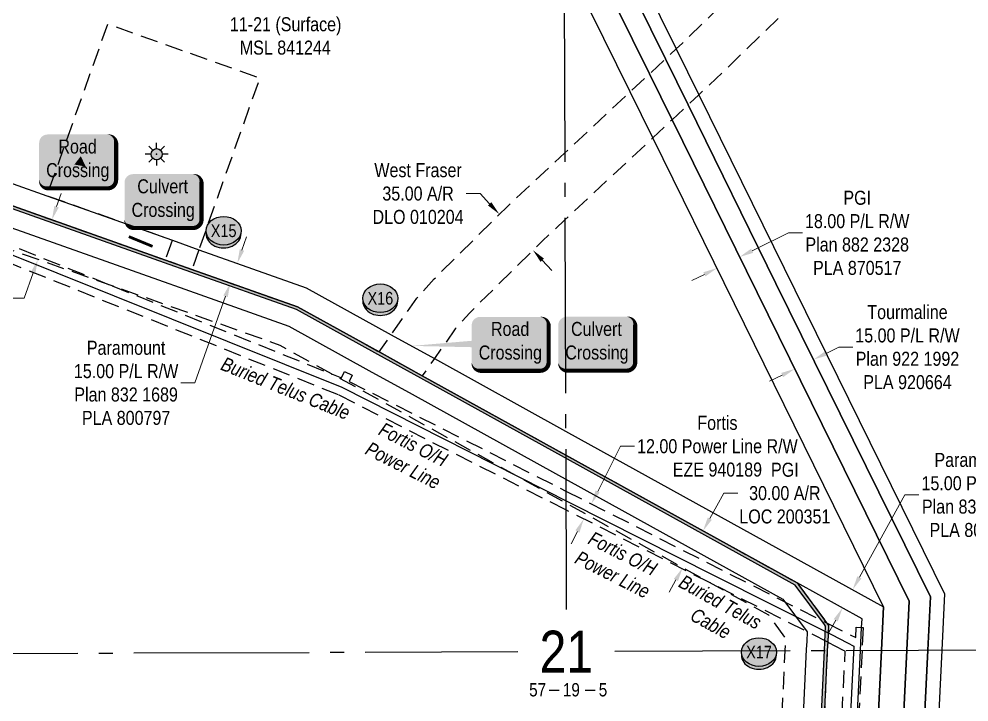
# Model space of a CAD drawing. Extents: x 511972 to 519868, y 5975265 to 5984215.
# Drawn here: x 515129 to 515807, y 5976960 to 5977447 of the extents above; entities that cross this region are included whole.
import ezdxf
from ezdxf.enums import TextEntityAlignment as Align

# ---------------------------------------------------------------- set-up
doc = ezdxf.new("R2010")
doc.units = 0
doc.header["$LTSCALE"] = 5
doc.header["$PDSIZE"] = 0.5
for name, pattern in [('foc-ACCESSROAD', [3.75, 2.5, -1.25]), ('foc-FLOWLINE', [3.75, 2.5, -1.25]), ('foc-QUARTERLINE', [33, 25, -3, 2, -3])]:
    doc.linetypes.add(name, pattern=pattern)
doc.layers.get('Defpoints').update_dxf_attribs({"color": 9})
for name, color, linetype in [('10', 1, 'Continuous'), ('9', 3, 'Continuous'), ('AS-POWER', 104, 'foc-POWER'), ('AS-POWER-T', 104, 'Continuous'), ('AS-TELEPHONE-T', 224, 'Continuous'), ('AS-TELUS', 224, 'foc-TEL'), ('CG-NOTES', 7, 'Continuous'), ('F-AR', 190, 'foc-ACCESSROAD'), ('F-EZE', 190, 'foc-FLOWLINE'), ('F-RW', 190, 'Continuous'), ('F-WS', 190, 'foc-ACCESSROAD'), ('F-WS-S', 8, 'Continuous'), ('L-QSEC', 8, 'foc-QUARTERLINE'), ('L-SECLBL', 7, 'Continuous'), ('oil_and_gas_wells_pt', 7, 'Continuous'), ('P-CROSSINGS', 250, 'Continuous'), ('P-TEMP-H', 41, 'Continuous'), ('P-TEMP_WORKSPACE', 46, 'Continuous')]:
    doc.layers.add(name, color=color, linetype=linetype)
for name, color, linetype, lineweight in [('AS-GENERAL', 48, 'Continuous', 18), ('F-AR-T', 190, 'Continuous', 9), ('F-EZE-T', 190, 'Continuous', 9), ('F-RW-T', 190, 'Continuous', 9)]:
    doc.layers.add(name, color=color, linetype=linetype, lineweight=lineweight)
doc.styles.add('80', font='ARIALN.TTF', dxfattribs={"height": 10})
doc.styles.add('80CG', font='ARIALN.TTF', dxfattribs={"height": 10})
doc.styles.add('80L', font='ARIALN.TTF', dxfattribs={"height": 10})
doc.styles.add('Crossing', font='ARIALN.TTF', dxfattribs={"height": 10})
doc.styles.add('foc-LtypeFont', font='ARIALN.TTF', dxfattribs={"height": 7.35})
doc.styles.add('SIMPLEX', font='ARIALN.TTF')
doc.linetypes.add('foc-POWER', pattern='A,6,-1,["P",foc-LtypeFont,S=0.2,R=0,X=-0.625,Y=-0.75],-1.24,4', length=12.24)
doc.linetypes.add('foc-TEL', pattern='A,2,-1,["T",foc-LtypeFont,S=0.2,R=0,X=-0.425,Y=-0.75],-1.24,8', length=12.24)
doc.dimstyles.new('Compass 5 000', dxfattribs={"dimscale": 5, "dimtxt": 9, "dimasz": 2, "dimexe": 0.2, "dimexo": 0.0625, "dimgap": 0.5, "dimtad": 0, "dimtih": 1, "dimtoh": 1, "dimzin": 0, "dimdsep": 46, "dimtxsty": '80CG', "dimcen": 0.1, "dimse1": 1, "dimse2": 1, "dimclrd": 256, "dimclrt": 256, "dimaunit": 1, "dimadec": 4, "dimazin": 0, "dimtfac": 0.06, "dimtofl": 0, "dimtmove": 0, "dimatfit": 1, "dimfxl": 0.2, "dimtolj": 1, "dimtzin": 0, "dimlwd": -1, "dimarcsym": 0})

# ---------------------------------------------------------------- blocks, each defined once
blk = doc.blocks.new('*D440')
at = {"layer": 'Defpoints', "color": 0, "transparency": 16777216}
for p in [(515643.17, 5977277.5), (515643.33, 5977277.17), (515627.03, 5977269.55)]:
    blk.add_point(p, dxfattribs=at)
at = {"layer": 'F-RW-T', "transparency": 16777216}
for p, q in [((515652.3, 5977281.59), (515678.18, 5977294.34)), ((515678.18, 5977294.34), (515688.18, 5977294.34)), ((515618.22, 5977264.79), (515609.25, 5977260.37))]:
    blk.add_line(p, q, dxfattribs=at)
for points in [[(515651.56, 5977283.08), (515653.04, 5977280.09), (515643.33, 5977277.17)], [(515617.49, 5977266.29), (515618.96, 5977263.3), (515627.19, 5977269.21)]]:
    blk.add_solid(points, dxfattribs=at)
at = {"layer": 'F-RW-T', "transparency": 16777216, "insert": (515727.27, 5977294.34), "char_height": 10, "attachment_point": 5, "style": '80CG'}
blk.add_mtext('\\A1;PGI \\P18.00 P/L R/W\\PPlan 882 2328\\PPLA 870517', dxfattribs=at)
blk = doc.blocks.new('*D441')
at = {"layer": 'Defpoints', "color": 0, "transparency": 16777216}
for p in [(515693.5, 5977209.26), (515680.05, 5977202.63), (515696.1, 5977203.97)]:
    blk.add_point(p, dxfattribs=at)
at = {"layer": 'F-RW-T', "transparency": 16777216}
for p, q in [((515705.07, 5977208.39), (515714.05, 5977212.81)), ((515714.05, 5977212.81), (515724.05, 5977212.81)), ((515673.69, 5977192.92), (515664.72, 5977188.5))]:
    blk.add_line(p, q, dxfattribs=at)
for points in [[(515704.34, 5977209.88), (515705.81, 5977206.89), (515696.1, 5977203.97)], [(515672.95, 5977194.42), (515674.42, 5977191.43), (515682.66, 5977197.34)]]:
    blk.add_solid(points, dxfattribs=at)
at = {"layer": 'F-RW-T', "transparency": 16777216, "insert": (515763.13, 5977212.81), "char_height": 10, "attachment_point": 5, "style": '80CG'}
blk.add_mtext('\\A1;Tourmaline\\P15.00 P/L R/W\\PPlan 922 1992\\PPLA 920664', dxfattribs=at)
blk = doc.blocks.new('*D442')
at = {"layer": 'Defpoints', "color": 0, "transparency": 16777216}
for p in [(515553.54, 5977116.93), (515539.03, 5977090.67), (515617.25, 5977081.74)]:
    blk.add_point(p, dxfattribs=at)
at = {"layer": 'F-AR-T', "transparency": 16777216}
for p, q in [((515622.09, 5977090.49), (515632.12, 5977108.65)), ((515632.12, 5977108.65), (515642.12, 5977108.65)), ((515597.91, 5977046.72), (515593.07, 5977037.96))]:
    blk.add_line(p, q, dxfattribs=at)
for points in [[(515620.63, 5977091.3), (515623.55, 5977089.68), (515617.25, 5977081.74)], [(515596.45, 5977047.52), (515599.37, 5977045.91), (515602.74, 5977055.47)]]:
    blk.add_solid(points, dxfattribs=at)
at = {"layer": 'F-AR-T', "transparency": 16777216, "insert": (515675.63, 5977108.65), "char_height": 10, "attachment_point": 5, "style": '80CG'}
blk.add_mtext('\\A1;PGI\\P30.00 A/R\\PLOC 200351', dxfattribs=at)
blk = doc.blocks.new('*D443')
at = {"layer": 'Defpoints', "color": 0, "transparency": 16777216}
for p in [(515537.57, 5977100.98), (515559.54, 5977089.87), (515554.12, 5977079.16)]:
    blk.add_point(p, dxfattribs=at)
at = {"layer": 'F-EZE-T', "transparency": 16777216}
for p, q in [((515542.09, 5977109.9), (515558.38, 5977142.11)), ((515558.38, 5977142.11), (515568.38, 5977142.11)), ((515527.65, 5977081.35), (515523.13, 5977072.42))]:
    blk.add_line(p, q, dxfattribs=at)
for points in [[(515540.6, 5977110.65), (515543.57, 5977109.15), (515537.57, 5977100.98)], [(515526.16, 5977082.1), (515529.13, 5977080.59), (515532.16, 5977090.27)]]:
    blk.add_solid(points, dxfattribs=at)
at = {"layer": 'F-EZE-T', "transparency": 16777216, "insert": (515627.52, 5977142.11), "char_height": 10, "attachment_point": 5, "style": '80CG'}
blk.add_mtext('\\A1;Fortis\\P12.00 Power Line R/W\\PEZE 940189', dxfattribs=at)
blk = doc.blocks.new('*D445')
at = {"layer": 'Defpoints', "color": 0, "transparency": 16777216}
for p in [(515471.85, 5977307.76), (515477.79, 5977313.32), (515501.71, 5977287.7)]:
    blk.add_point(p, dxfattribs=at)
at = {"layer": 'F-AR-T', "transparency": 16777216}
for p, q in [((515458.2, 5977322.38), (515448.2, 5977322.38)), ((515465.02, 5977315.07), (515458.2, 5977322.38)), ((515502.59, 5977274.84), (515509.41, 5977267.53))]:
    blk.add_line(p, q, dxfattribs=at)
for points in [[(515466.24, 5977316.21), (515463.8, 5977313.94), (515471.85, 5977307.76)], [(515503.81, 5977275.97), (515501.37, 5977273.7), (515495.76, 5977282.15)]]:
    blk.add_solid(points, dxfattribs=at)
at = {"layer": 'F-AR-T', "transparency": 16777216, "insert": (515413.93, 5977322.38), "char_height": 10, "attachment_point": 5, "style": '80CG'}
blk.add_mtext('\\A1;West Fraser\\P35.00 A/R\\PDLO 010204', dxfattribs=at)
blk = doc.blocks.new('*D447')
at = {"layer": 'Defpoints', "color": 0, "transparency": 16777216}
for p in [(515709.94, 5977047.67), (515724.03, 5977039.88), (515702.69, 5977034.54)]:
    blk.add_point(p, dxfattribs=at)
at = {"layer": 'F-RW-T', "transparency": 16777216}
for p, q in [((515728.87, 5977048.63), (515761.31, 5977107.36)), ((515761.31, 5977107.36), (515771.31, 5977107.36)), ((515711.95, 5977018), (515707.11, 5977009.25))]:
    blk.add_line(p, q, dxfattribs=at)
for points in [[(515727.41, 5977049.44), (515730.33, 5977047.83), (515724.03, 5977039.88)], [(515710.49, 5977018.81), (515713.41, 5977017.2), (515716.79, 5977026.76)]]:
    blk.add_solid(points, dxfattribs=at)
at = {"layer": 'F-RW-T', "transparency": 16777216, "insert": (515810.39, 5977107.36), "char_height": 10, "attachment_point": 5, "style": '80CG'}
blk.add_mtext('\\A1;Paramount\\P15.00 P/L R/W\\PPlan 832 1689\\PPLA 800797', dxfattribs=at)
blk = doc.blocks.new('*D449')
at = {"layer": 'Defpoints', "color": 0, "transparency": 16777216}
for p in [(515161.85, 5977300.4), (515142.65, 5977275.37), (515151.83, 5977272.11)]:
    blk.add_point(p, dxfattribs=at)
at = {"layer": 'F-AR-T', "transparency": 16777216}
for p, q in [((515156.01, 5977313.08), (515159.35, 5977322.5)), ((515139.31, 5977265.94), (515132.9, 5977247.85)), ((515132.9, 5977247.85), (515122.9, 5977247.85))]:
    blk.add_line(p, q, dxfattribs=at)
for points in [[(515154.44, 5977313.63), (515157.58, 5977312.52), (515152.67, 5977303.65)], [(515137.74, 5977266.5), (515140.88, 5977265.38), (515142.65, 5977275.37)]]:
    blk.add_solid(points, dxfattribs=at)
at = {"layer": 'F-AR-T', "transparency": 16777216, "insert": (515089.38, 5977247.85), "char_height": 10, "attachment_point": 5, "style": '80CG'}
blk.add_mtext('\\A1;PGI\\P30.00 A/R\\PLOC 200351', dxfattribs=at)
blk = doc.blocks.new('*D455')
at = {"layer": 'Defpoints', "color": 0, "transparency": 16777216}
for p in [(515313.65, 5977262.51), (515279.94, 5977258.55), (515308.65, 5977248.38)]:
    blk.add_point(p, dxfattribs=at)
at = {"layer": 'F-RW-T', "transparency": 16777216}
for p, q in [((515288.29, 5977282.11), (515291.63, 5977291.53)), ((515276.6, 5977249.13), (515254.7, 5977187.33)), ((515254.7, 5977187.33), (515244.7, 5977187.33))]:
    blk.add_line(p, q, dxfattribs=at)
for points in [[(515286.72, 5977282.66), (515289.86, 5977281.55), (515284.95, 5977272.68)], [(515275.03, 5977249.68), (515278.17, 5977248.57), (515279.94, 5977258.55)]]:
    blk.add_solid(points, dxfattribs=at)
at = {"layer": 'F-RW-T', "transparency": 16777216, "insert": (515205.62, 5977187.33), "char_height": 10, "attachment_point": 5, "style": '80CG'}
blk.add_mtext('\\A1;Paramount\\P15.00 P/L R/W\\PPlan 832 1689\\PPLA 800797', dxfattribs=at)
blk = doc.blocks.new('*D463')
at = {"layer": 'Defpoints', "color": 0, "transparency": 16777216}
for p in [(515784.21, 5976925.49), (515773.85, 5976918.38), (515783.84, 5976917.89)]:
    blk.add_point(p, dxfattribs=at)
at = {"layer": 'F-RW-T', "transparency": 16777216}
for p, q in [((515764.24, 5976926.46), (515754.25, 5976926.95)), ((515794.19, 5976925), (515804.18, 5976924.51))]:
    blk.add_line(p, q, dxfattribs=at)
for points in [[(515764.32, 5976928.12), (515764.16, 5976924.79), (515774.22, 5976925.97)], [(515794.28, 5976926.66), (515794.11, 5976923.33), (515784.21, 5976925.49)]]:
    blk.add_solid(points, dxfattribs=at)
at = {"layer": 'F-RW-T', "transparency": 16777216, "insert": (515843.27, 5976924.51), "char_height": 10, "attachment_point": 5, "style": '80CG'}
blk.add_mtext('\\A1;Paramount\\P10.00 P/L R/W\\PPlan 962 4093\\PPLA 940588', dxfattribs=at)
blk = doc.blocks.new('L-SECLBL')
at = {"layer": '9', "color": 7}
for p, q in [((-5.08, -27.83), (-12.29, -27.83)), ((20.7, -27.83), (13.5, -27.83))]:
    blk.add_line(p, q, dxfattribs=at)
at = {"layer": '10', "color": 2, "style": 'SIMPLEX'}
blk.add_attdef('SEC', text='', height=30, dxfattribs=at).set_placement((0, 0), align=Align.MIDDLE)
at = {"layer": '10', "color": 5, "style": '80L'}
blk.add_attdef('TWP', text='', height=9.5, dxfattribs=at).set_placement((-14.43, -27.37), align=Align.MIDDLE_RIGHT)
blk.add_attdef('RGE', text='', height=9.5, dxfattribs=at).set_placement((3.62, -27.37), align=Align.MIDDLE_CENTER)
blk.add_attdef('MER', text='', height=9.5, dxfattribs=at).set_placement((23.17, -27.37), align=Align.MIDDLE_LEFT)
blk = doc.blocks.new('GAS')
h = blk.add_hatch(color=255)
h.dxf.hatch_style = 1
edge = h.paths.add_edge_path()
edge.add_arc((0, 0), 0.9, 0, 360)
for p, q in [((0, 0.81), (0, 1.62)), ((-0.81, 0), (-1.62, 0)), ((-0.57, 0.57), (-1.14, 1.14)), ((0.57, 0.57), (1.14, 1.14)), ((1.62, 0), (0.81, 0)), ((-0.57, -0.57), (-1.14, -1.14)), ((0, -0.81), (0, -1.62)), ((1.14, -1.14), (0.57, -0.57))]:
    blk.add_line(p, q)
blk.add_circle((0, 0), 0.8)
blk = doc.blocks.new('xing2')
h = blk.add_hatch(color=50)
h.dxf.hatch_style = 1
edge = h.paths.add_edge_path()
edge.add_ellipse((0, 0), major_axis=(-12.5, 0), ratio=0.816297, start_angle=0, end_angle=360)
h = blk.add_hatch(color=250)
h.dxf.hatch_style = 1
edge = h.paths.add_edge_path()
edge.add_ellipse((0, -2.05), major_axis=(-12.5, 0), ratio=0.816297, start_angle=0, end_angle=180)
edge.add_line((12.5, -2.05), (12.5, 0))
edge.add_ellipse((0, 0), major_axis=(-12.5, 0), ratio=0.816297, start_angle=0, end_angle=180, ccw=False)
edge.add_line((-12.5, 0), (-12.5, -2.05))
at = {"color": 250}
blk.add_ellipse((0, 0), major_axis=(-12.5, 0), ratio=0.816297, dxfattribs=at)
blk.add_ellipse((0, -2.05), major_axis=(-12.5, 0), ratio=0.816297, start_param=0, end_param=3.141593, dxfattribs=at)
at = {"color": 250, "style": 'Crossing'}
blk.add_attdef('CROSSING', text='', height=9, dxfattribs=at).set_placement((0.09, 0.02), align=Align.MIDDLE_CENTER)
at = {"color": 250, "style": 'Crossing', "flags": 1}
for tag, p in [('OWNER', (0.09, -12.49)), ('DESCRIPTION', (0.09, -25.77)), ('LOCATION', (0.09, -39.3)), ('DWG_REF', (0.09, -52.84))]:
    blk.add_attdef(tag, text='', height=9, dxfattribs=at).set_placement(p, align=Align.MIDDLE_CENTER)
blk = doc.blocks.new('*U619')
h = blk.add_hatch(color=254)
edge = h.paths.add_edge_path()
edge.add_line((-21.5, -20), (21.5, -20))
edge.add_arc((21.5, -14), 6, 270, 360)
edge.add_line((27.5, -14), (27.5, 12.5))
edge.add_arc((21.5, 12.5), 6, 0, 90)
edge.add_line((21.5, 18.5), (-21.5, 18.5))
edge.add_arc((-21.5, 12.5), 6, 90, 180)
edge.add_line((-27.5, 12.5), (-27.5, -14))
edge.add_arc((-21.5, -14), 6, 180, 270)
at = {"color": 160, "flags": 128}
blk.add_lwpolyline([(-21.5, -20, 3, 3, 0), (21.5, -20, 3, 3, 0.414214), (27.5, -14, 3, 3, 0), (27.5, 12.5, 3, 0, 0.414214), (21.5, 18.5, 0, 0, 0), (-21.5, 18.5, 0, 0, 0.414214), (-27.5, 12.5, 0, 0, 0), (-27.5, -14, 0, 3, 0.414214)], format="xyseb", close=True, dxfattribs=at)
at = {"color": 160, "style": '80'}
blk.add_attdef('ENTER_TEXT_001', (-26.85, -4.92), '', height=10, dxfattribs=at)
blk = doc.blocks.new('*U629')
h = blk.add_hatch(color=59)
edge = h.paths.add_edge_path()
edge.add_line((-21.5, -20), (21.5, -20))
edge.add_arc((21.5, -14), 6, 270, 360)
edge.add_line((27.5, -14), (27.5, 12.5))
edge.add_arc((21.5, 12.5), 6, 0, 90)
edge.add_line((21.5, 18.5), (-21.5, 18.5))
edge.add_arc((-21.5, 12.5), 6, 90, 180)
edge.add_line((-27.5, 12.5), (-27.5, -14))
edge.add_arc((-21.5, -14), 6, 180, 270)
at = {"color": 1, "flags": 128}
blk.add_lwpolyline([(-21.5, -20, 3, 3, 0), (21.5, -20, 3, 3, 0.414214), (27.5, -14, 3, 3, 0), (27.5, 12.5, 3, 0, 0.414214), (21.5, 18.5, 0, 0, 0), (-21.5, 18.5, 0, 0, 0.414214), (-27.5, 12.5, 0, 0, 0), (-27.5, -14, 0, 3, 0.414214)], format="xyseb", close=True, dxfattribs=at)
blk.add_lwpolyline([(5.79, -4.46, 0, 7.5, 0), (0, 0, 0, 0, 0)], format="xyseb", dxfattribs=at)
at = {"color": 1, "style": '80'}
blk.add_attdef('ENTER_TEXT_001', (-35.99, -5), '', height=10, dxfattribs=at)
blk = doc.blocks.new('*U630')
h = blk.add_hatch(color=59)
edge = h.paths.add_edge_path()
edge.add_line((-21.5, -20), (21.5, -20))
edge.add_arc((21.5, -14), 6, 270, 360)
edge.add_line((27.5, -14), (27.5, 12.5))
edge.add_arc((21.5, 12.5), 6, 0, 90)
edge.add_line((21.5, 18.5), (-21.5, 18.5))
edge.add_arc((-21.5, 12.5), 6, 90, 180)
edge.add_line((-27.5, 12.5), (-27.5, -14))
edge.add_arc((-21.5, -14), 6, 180, 270)
at = {"color": 1, "flags": 128}
blk.add_lwpolyline([(-21.5, -20, 3, 3, 0), (21.5, -20, 3, 3, 0.414214), (27.5, -14, 3, 3, 0), (27.5, 12.5, 3, 0, 0.414214), (21.5, 18.5, 0, 0, 0), (-21.5, 18.5, 0, 0, 0.414214), (-27.5, 12.5, 0, 0, 0), (-27.5, -14, 0, 3, 0.414214)], format="xyseb", close=True, dxfattribs=at)
blk.add_lwpolyline([(-70.48, -2.25, 0, 7.5, 0), (0, 0, 0, 0, 0)], format="xyseb", dxfattribs=at)
at = {"color": 1, "style": '80'}
blk.add_attdef('ENTER_TEXT_001', (-35.99, -5), '', height=10, dxfattribs=at)

msp = doc.modelspace()

# ---------------------------------------------------------------- hatches: boundary and pattern name
at = {"layer": 'P-TEMP-H'}
h = msp.add_hatch(color=256, dxfattribs=at)
h.dxf.hatch_style = 1
h.paths.add_polyline_path([(519039.308, 5977246.817), (519040.503, 5977225.676), (519031.892, 5977162.661), (519002.81, 5977129.239), (518950.888, 5977082.045), (518836.345, 5977007.945), (518819.786, 5976988.947), (518773.087, 5976837.636), (518757.58, 5976787.392), (518671.11, 5976716.603), (518506.374, 5976679.903), (518348.182, 5976683.041), (518348.329, 5976699.954), (518328.117, 5976700.13), (518053.69, 5976641.825), (517980.701, 5976647.168), (517950.352, 5976649.389), (517894.984, 5976663.858), (517808.012, 5976687.313), (517576.881, 5976649.573), (517494.586, 5976644.063), (517269.826, 5976708.729), (517147.071, 5976725.819), (517036.557, 5976741.205), (517009.529, 5976723.72), (516851.159, 5976621.27), (516635.748, 5976477.054), (516416.666, 5976336.586), (516357.029, 5976295.087), (516293.178, 5976249.926), (516274.41, 5976236.637), (516261.979, 5976227.831), (516212.042, 5976192.463), (516179.15, 5976170.131), (516068.309, 5976099.27), (516037.555, 5976082.329), (516032.965, 5976079.8), (516020.417, 5976076.767), (516014.176, 5976075.259), (516001.002, 5976073.681), (515996.826, 5976073.18), (515984.243, 5976071.673), (515977.306, 5976070.841), (515983.999, 5976082.848), (516003.78, 5976118.328), (516012.294, 5976133.6), (516014.17, 5976136.965), (516014.288, 5976142.298), (516014.811, 5976165.881), (516014.929, 5976171.212), (516015.422, 5976193.43), (516018.46, 5976330.423), (516003.542, 5976357.447), (516000.398, 5976363.142), (515980.464, 5976399.25), (515907.384, 5976474.367), (515893.553, 5976488.584), (515867.461, 5976515.404), (515707.572, 5976642.581), (515683.951, 5976690.882), (515681.53, 5976804.666), (515698.302, 5976876.217), (515703.917, 5976996.54), (515704.194, 5977002.468), (515704.719, 5977013.715), (515703.854, 5977014.886), (515682.989, 5977043.142), (515518.306, 5977134.111), (515415.974, 5977190.636), (515385.148, 5977207.664), (515327.158, 5977239.698), (515251.89, 5977266.369), (515233.034, 5977273.05), (515022.513, 5977347.656), (514959.417, 5977374.749), (514950.203, 5977378.58), (514857.871, 5977416.89), (514848.648, 5977420.73), (514842.487, 5977423.286), (514839.106, 5977424.69), (514833.562, 5977426.992), (514724.088, 5977472.513), (514717.579, 5977475.219), (514693.85, 5977485.732), (514378.419, 5977625.475), (514363.494, 5977632.089), (514348.57, 5977638.701), (514338.618, 5977643.111), (514326.662, 5977648.408), (514314.194, 5977653.933), (514202.077, 5977745.634), (514185.874, 5977782.259), (514185.058, 5977795.031), (514183.132, 5977825.181), (514156.798, 5978237.545), (514159.122, 5978252.233), (514164.601, 5978266.056), (514172.973, 5978278.343), (514305.736, 5978402.563), (514333.165, 5978441.871), (514351.823, 5978486.02), (514377.442, 5978618.905), (514381.015, 5978621.773), (514594.441, 5978793.597), (514576.66, 5978815.369), (514690.54, 5978907.014), (514720.627, 5978931.227), (514840.617, 5979027.789), (514872.005, 5979042.436), (514872.729, 5979042.773), (514881.124, 5979046.69), (514921.096, 5979055.704), (514959.761, 5979059.853), (514965.434, 5979060.462), (514993.972, 5979063.999), (515037.687, 5979092.063), (515050.295, 5979100.157), (515156.829, 5979168.553), (515249.98, 5979197.491), (515349.347, 5979234.716), (515382.644, 5979257.638), (515406.465, 5979281.211), (515423.176, 5979312.517), (515451.48, 5979414.512), (515453.06, 5979428.271), (515469.158, 5979568.549), (515511.174, 5979653.638), (515545.903, 5979723.97), (515688.11, 5979934.252), (515688.111, 5979934.253), (515689.766, 5979933.134), (515689.765, 5979933.132), (515547.635, 5979722.963), (515512.966, 5979652.753), (515471.104, 5979567.976), (515455.046, 5979428.043), (515453.448, 5979414.128), (515425.043, 5979311.771), (515408.086, 5979280.003), (515383.924, 5979256.092), (515350.278, 5979232.931), (515250.628, 5979195.599), (515157.68, 5979166.724), (515051.375, 5979098.475), (515038.767, 5979090.381), (514994.669, 5979062.071), (514965.664, 5979058.476), (514959.975, 5979057.865), (514921.424, 5979053.729), (514881.774, 5979044.787), (514873.574, 5979040.962), (514872.851, 5979040.624), (514841.682, 5979026.08), (514721.88, 5978929.67), (514691.793, 5978905.457), (514579.482, 5978815.074), (514597.262, 5978793.302), (514382.267, 5978620.215), (514379.266, 5978617.806), (514353.746, 5978485.436), (514334.924, 5978440.899), (514307.255, 5978401.247), (514174.5, 5978277.035), (514166.378, 5978265.113), (514161.061, 5978251.702), (514158.807, 5978237.451), (514185.127, 5977825.309), (514187.053, 5977795.158), (514187.846, 5977782.742), (514203.712, 5977746.879), (514315.25, 5977655.651), (514327.472, 5977650.235), (514339.428, 5977644.938), (514349.379, 5977640.528), (514364.304, 5977633.916), (514379.229, 5977627.303), (514694.659, 5977487.56), (514718.367, 5977477.056), (514724.855, 5977474.359), (514834.329, 5977428.838), (514839.873, 5977426.536), (514843.253, 5977425.132), (514849.415, 5977422.576), (514858.638, 5977418.736), (514950.97, 5977380.426), (514960.195, 5977376.59), (515023.242, 5977349.519), (515233.702, 5977274.934), (515252.557, 5977268.253), (515327.981, 5977241.527), (515386.115, 5977209.413), (515416.94, 5977192.386), (515519.273, 5977135.86), (515684.338, 5977044.681), (515705.461, 5977016.074), (515706.748, 5977014.331), (515706.19, 5977002.375), (515705.914, 5976996.447), (515700.29, 5976875.94), (515683.533, 5976804.456), (515685.94, 5976691.364), (515709.17, 5976643.864), (515868.805, 5976516.889), (515894.986, 5976489.978), (515908.817, 5976475.761), (515982.084, 5976400.452), (516002.148, 5976364.108), (516005.292, 5976358.413), (516020.471, 5976330.918), (516017.42, 5976193.386), (516016.928, 5976171.167), (516016.81, 5976165.836), (516016.287, 5976142.254), (516016.157, 5976136.425), (516014.04, 5976132.627), (516005.526, 5976117.355), (515985.745, 5976081.874), (515980.961, 5976073.292), (515984.005, 5976073.657), (515996.588, 5976075.165), (516000.764, 5976075.665), (516013.822, 5976077.23), (516019.947, 5976078.71), (516032.235, 5976081.68), (516036.591, 5976084.079), (516067.287, 5976100.989), (516178.05, 5976171.8), (516210.903, 5976194.106), (516260.824, 5976229.462), (516273.255, 5976238.268), (516292.024, 5976251.558), (516355.881, 5976296.724), (516415.555, 5976338.249), (516634.653, 5976478.726), (516850.06, 5976622.94), (517008.443, 5976725.398), (517036.096, 5976743.287), (517147.346, 5976727.798), (517270.242, 5976710.689), (517494.802, 5976646.081), (517576.653, 5976651.561), (517808.116, 5976689.355), (517895.497, 5976665.79), (517950.681, 5976651.369), (517980.847, 5976649.161), (518053.553, 5976643.84), (518327.916, 5976702.13), (518350.345, 5976701.935), (518350.198, 5976685), (518506.174, 5976681.906), (518670.212, 5976718.451), (518755.848, 5976788.557), (518771.177, 5976838.225), (518818.001, 5976989.941), (518835.023, 5977009.471), (518949.665, 5977083.634), (519001.379, 5977130.639), (519029.992, 5977163.523), (519038.496, 5977225.756), (519037.331, 5977246.384)])

# ---------------------------------------------------------------- linework, layer by layer
at = {"layer": 'AS-GENERAL', "const_width": 1.999, "flags": 128}
msp.add_lwpolyline([(515207.565, 5977291.7), (515224.489, 5977284.729)], dxfattribs=at)
at = {"layer": 'AS-POWER', "flags": 128}
msp.add_lwpolyline([(514837.306, 5977426.451), (514826.48, 5977397.961), (514831.007, 5977396.147), (515359.585, 5977184.262), (515522.104, 5977102.075), (515624.66, 5977050.21), (515708.915, 5977007.717), (515720.324, 5977001.832), (515724.878, 5976999.542), (515715.199, 5976803.163), (515870.698, 5976613.863), (515882.809, 5976588.022), (515900.88, 5976491.077), (515904.179, 5976473.383), (516006.446, 5976368.289), (516009.78, 5976364.861), (516011.087, 5976359.954), (516015.75, 5976342.427), (516012.439, 5976193.212), (516012.085, 5976177.261), (515991.612, 5976080.631), (515989.871, 5976072.415), (515985.465, 5976051.617), (515945.585, 5975863.399), (515939.381, 5975834.118), (515958.643, 5975708.594), (515960.917, 5975693.776), (515986.882, 5975524.589), (515979.697, 5975499.415), (515885.703, 5975384.882), (515806.586, 5975288.486)], dxfattribs=at)
at = {"layer": 'AS-TELUS', "flags": 128}
msp.add_lwpolyline([(514173.056, 5977779.12), (514191.451, 5977737.541), (514307.326, 5977642.765), (514321.399, 5977636.529), (514333.355, 5977631.232), (514343.306, 5977626.822), (514358.232, 5977620.21), (514373.156, 5977613.597), (514688.587, 5977473.853), (514712.453, 5977463.28), (514719.101, 5977460.516), (514828.573, 5977414.996), (514834.124, 5977412.691), (514837.503, 5977411.287), (514843.662, 5977408.733), (514852.884, 5977404.893), (514945.225, 5977366.579), (514954.36, 5977362.781), (515017.775, 5977335.551), (515228.694, 5977260.804), (515247.551, 5977254.123), (515321.811, 5977227.809), (515378.866, 5977196.291), (515409.691, 5977179.264), (515512.024, 5977122.738), (515674.223, 5977033.142), (515691.525, 5977009.71), (515691.216, 5977003.074), (515690.939, 5976997.145), (515685.379, 5976878.017), (515668.505, 5976806.032), (515671.023, 5976687.744), (515697.19, 5976634.238), (515858.725, 5976505.752), (515884.24, 5976479.524), (515898.072, 5976465.307), (515969.934, 5976391.442), (515989.024, 5976356.863), (515992.168, 5976351.168), (516005.394, 5976327.21), (516002.433, 5976193.718), (516001.94, 5976171.5), (516001.822, 5976166.168), (516001.299, 5976142.586), (516001.252, 5976140.475), (516000.946, 5976139.926), (515992.432, 5976124.655), (515972.652, 5976089.174), (515967.867, 5976080.592), (515955.953, 5976059.222)], dxfattribs=at)
at = {"layer": 'F-AR', "flags": 128}
for points in [[(515774.153, 5975288.366), (515856.417, 5975388.594), (515962.566, 5975517.938), (515936.163, 5975689.98), (515933.89, 5975704.799), (515931.853, 5975718.07), (515928.242, 5975741.603), (515914.375, 5975831.972), (515913.449, 5975838.004), (515900.718, 5975920.968), (515915.657, 5976017.779), (515986.323, 5976144.534), (515987.403, 5976193.275), (515990.292, 5976323.496), (515957.763, 5976382.419), (515883.163, 5976459.097), (515878.792, 5976463.59), (515848.629, 5976494.595), (515685.189, 5976624.596), (515656.081, 5976684.118), (515653.452, 5976807.61), (515670.443, 5976880.098), (515675.869, 5976996.339), (515676.277, 5977005.082), (515664.092, 5977021.584), (515621.957, 5977044.858), (515519.383, 5977101.519), (515353.343, 5977193.235), (515315.631, 5977214.067), (515195.672, 5977256.575), (515012.433, 5977321.514), (514948.523, 5977348.945), (514837.903, 5977394.866), (514831.64, 5977397.469), (514820.55, 5977402.08), (514814.725, 5977404.47), (514724.95, 5977441.824), (514720.573, 5977443.643), (514706.498, 5977449.495), (514701.802, 5977451.575), (514694.755, 5977454.698), (514355.249, 5977605.108), (514340.325, 5977611.72), (514325.4, 5977618.334), (514320.716, 5977620.409), (514315.45, 5977622.742), (514308.77, 5977625.702), (514299.39, 5977629.858), (514179.17, 5977728.188), (514158.241, 5977775.492), (514156.991, 5977795.05), (514155.066, 5977825.201), (514151.474, 5977881.446), (514128.65, 5978238.856), (514131.942, 5978259.671), (514139.707, 5978279.262), (514151.573, 5978296.676), (514284.452, 5978421.004), (514308.512, 5978455.484), (514324.878, 5978494.212), (514328.5, 5978513.004), (514349.149, 5978620.096), (514351.928, 5978634.518), (514358.324, 5978639.665), (514383.802, 5978660.166), (514405.348, 5978677.504), (514690.54, 5978907.014), (514720.627, 5978931.227), (514840.617, 5979027.789), (514872.005, 5979042.436), (514872.729, 5979042.773), (514881.124, 5979046.69), (514921.096, 5979055.704), (514959.761, 5979059.853), (514965.434, 5979060.462), (514993.972, 5979063.999), (515037.687, 5979092.063), (515050.295, 5979100.157), (515156.829, 5979168.553), (515249.98, 5979197.491), (515349.347, 5979234.716), (515382.644, 5979257.638), (515406.465, 5979281.211), (515423.176, 5979312.517), (515451.48, 5979414.512), (515453.06, 5979428.271), (515469.158, 5979568.549), (515511.174, 5979653.638), (515545.903, 5979723.97), (515688.11, 5979934.252), (515886.731, 5980227.99), (515890.801, 5980234.006), (515897.396, 5980243.766), (515958.555, 5980334.203)], [(515994.865, 5980334.331), (515927.111, 5980234.134), (515591.43, 5979737.725), (515571.904, 5979708.853), (515569.724, 5979704.439), (515511.39, 5979586.302), (515498.374, 5979559.943), (515483.276, 5979428.38), (515481.007, 5979408.608), (515448.794, 5979296.797), (515430.792, 5979263.075), (515401.857, 5979234.442), (515363.313, 5979207.912), (515259.701, 5979169.096), (515168.554, 5979140.781), (515066.35, 5979075.262), (515053.733, 5979067.175), (515006.988, 5979037.21), (515004.656, 5979035.715), (514991.917, 5979033.911), (514971.11, 5979030.965), (514969.138, 5979030.686), (514926.021, 5979026.062), (514890.55, 5979018.062), (514856.504, 5979002.008), (514720.738, 5978892.709), (514690.651, 5978868.487), (514382.267, 5978620.215), (514379.266, 5978617.806), (514353.746, 5978485.436), (514334.924, 5978440.899), (514307.255, 5978401.247), (514174.5, 5978277.035), (514166.378, 5978265.113), (514161.061, 5978251.702), (514158.807, 5978237.451), (514185.127, 5977825.309), (514187.053, 5977795.158), (514187.846, 5977782.742), (514203.712, 5977746.879), (514315.25, 5977655.651), (514327.472, 5977650.235), (514339.428, 5977644.938), (514349.379, 5977640.528), (514364.304, 5977633.916), (514379.229, 5977627.303), (514694.659, 5977487.56), (514718.367, 5977477.056), (514724.855, 5977474.359), (514834.329, 5977428.838), (514839.873, 5977426.536), (514843.253, 5977425.132), (514849.415, 5977422.576), (514858.638, 5977418.736), (514950.97, 5977380.426), (514960.195, 5977376.59), (515023.242, 5977349.519), (515233.702, 5977274.934), (515252.557, 5977268.253), (515327.981, 5977241.527), (515386.115, 5977209.413), (515416.94, 5977192.386), (515519.273, 5977135.86), (515684.338, 5977044.681), (515705.461, 5977016.074), (515706.748, 5977014.331), (515706.19, 5977002.375), (515705.914, 5976996.447), (515700.29, 5976875.94), (515683.533, 5976804.456), (515685.94, 5976691.364), (515709.17, 5976643.864), (515868.805, 5976516.889), (515894.986, 5976489.978), (515908.817, 5976475.761), (515982.084, 5976400.452), (516002.148, 5976364.108), (516005.292, 5976358.413), (516020.471, 5976330.918), (516017.42, 5976193.386), (516016.928, 5976171.167), (516016.81, 5976165.836), (516016.287, 5976142.254), (516016.157, 5976136.425), (516014.04, 5976132.627), (516005.526, 5976117.355), (515985.745, 5976081.874), (515980.961, 5976073.292), (515968.852, 5976051.572), (515944.491, 5976007.875), (515931.078, 5975920.955), (515939.719, 5975864.642), (515944.426, 5975833.967), (515963.55, 5975709.345), (515965.825, 5975694.518), (515966.166, 5975692.3), (515968.44, 5975677.477), (515993.602, 5975513.525), (515994.257, 5975509.252), (515991.571, 5975505.98), (515991.084, 5975505.386), (515895.354, 5975388.738), (515813.092, 5975288.511)], [(516083.829, 5977932.125), (516062.127, 5977903.111), (516004.8, 5977831.883), (515982.747, 5977804.491), (515980.476, 5977801.637), (515828.225, 5977610.78), (515755.984, 5977529.931), (515626.64, 5977404.39), (515614.195, 5977392.77), (515606.575, 5977385.656), (515595.13, 5977374.97), (515581.395, 5977362.146), (515518.733, 5977303.644), (515502.674, 5977288.65), (515450.776, 5977237.372), (515440.496, 5977225.871), (515425.617, 5977204.72), (515416.94, 5977192.386), (515386.115, 5977209.414), (515394.792, 5977221.747), (515413.037, 5977247.681), (515425.399, 5977261.511), (515478.42, 5977313.902), (515518.58, 5977351.396), (515565.229, 5977394.949), (515578.964, 5977407.772), (515590.41, 5977418.458), (515598.031, 5977425.574), (515602.501, 5977429.747), (515730.707, 5977554.185), (515801.468, 5977633.376), (515935.565, 5977801.474), (515955.428, 5977826.383), (515959.73, 5977831.719), (516034.466, 5977924.579), (516039.992, 5977931.967)]]:
    msp.add_lwpolyline(points, dxfattribs=at)
at = {"layer": 'F-EZE'}
for points in [[(514833.418, 5977401.65), (515195.672, 5977256.574), (515353.343, 5977193.235), (515359.3, 5977190.843), (515361.427, 5977195.411), (515366.865, 5977192.878), (515364.764, 5977188.366), (515519.355, 5977110.188), (515705.461, 5977016.074), (515726.178, 5977005.598), (515726.545, 5977013.057), (515730.432, 5977012.913), (515731.538, 5977012.812), (515730.736, 5976996.536), (515721.306, 5976805.187)], [(515709.096, 5976801.146), (515718.696, 5976995.938), (515717.602, 5976996.489), (515706.19, 5977002.375), (515621.957, 5977044.858), (515519.398, 5977096.724), (515357.112, 5977178.793), (514828.776, 5977390.581)]]:
    msp.add_lwpolyline(points, dxfattribs=at)
at = {"layer": 'F-RW', "flags": 128}
for points in [[(515735.567, 5976810.275), (515744.645, 5976996.586), (515746.129, 5977027.676), (515639.733, 5977243.769), (515581.395, 5977362.146), (515565.229, 5977394.949), (515518.132, 5977490.518), (515407.497, 5977715.018), (515403.078, 5977723.984), (515396.448, 5977737.437), (515365.9, 5977799.424), (515351.066, 5977829.527), (515301.896, 5977929.302)], [(515753.894, 5976816.757), (515762.658, 5976996.651), (515764.356, 5977031.513), (515655.869, 5977251.719), (515595.13, 5977374.97), (515578.964, 5977407.771), (515518.001, 5977531.472), (515423.844, 5977722.538), (515419.425, 5977731.504), (515412.795, 5977744.957), (515385.918, 5977799.497), (515371.087, 5977829.6), (515321.917, 5977929.374)], [(515321.917, 5977929.374), (515371.087, 5977829.6), (515385.918, 5977799.497), (515412.795, 5977744.957), (515419.425, 5977731.504), (515423.844, 5977722.538), (515518.001, 5977531.472), (515578.964, 5977407.771), (515595.13, 5977374.97), (515655.869, 5977251.719), (515764.356, 5977031.513), (515762.658, 5976996.651), (515753.894, 5976816.757)], [(515338.595, 5977929.434), (515387.764, 5977829.661), (515402.598, 5977799.559), (515426.418, 5977751.225), (515433.048, 5977737.771), (515437.468, 5977728.805), (515517.891, 5977565.606), (515590.41, 5977418.458), (515606.575, 5977385.656), (515669.315, 5977258.343), (515779.519, 5977034.656), (515777.671, 5976996.706), (515769.166, 5976822.16)], [(515055.453, 5977564.065), (515403.078, 5977723.984), (515419.425, 5977731.504), (515433.048, 5977737.771), (515442.132, 5977741.95), (515517.818, 5977588.356), (515598.029, 5977425.571), (515614.193, 5977392.767), (515789.628, 5977036.754), (515787.679, 5976996.742), (515779.349, 5976825.762)], [(515769.166, 5976822.16), (515777.671, 5976996.706), (515779.519, 5977034.656), (515669.315, 5977258.343), (515606.574, 5977385.654), (515590.409, 5977418.456), (515517.891, 5977565.612), (515437.468, 5977728.805), (515423.844, 5977722.538), (515407.497, 5977715.018), (515049.702, 5977550.418)], [(515028.708, 5977363.485), (515149.143, 5977320.806), (515238.709, 5977289.066), (515257.564, 5977282.384), (515334.149, 5977255.245), (515394.792, 5977221.747), (515425.617, 5977204.72), (515519.217, 5977153.018), (515746.129, 5977027.676), (515744.645, 5976996.586), (515735.567, 5976810.275)], [(515720.296, 5976804.87), (515729.633, 5976996.532), (515730.432, 5977012.913), (515730.731, 5977019.055), (515684.338, 5977044.681), (515519.273, 5977135.86), (515416.94, 5977192.386), (515386.115, 5977209.413), (515327.981, 5977241.527), (515252.557, 5977268.253), (515233.702, 5977274.934), (515023.242, 5977349.519)]]:
    msp.add_lwpolyline(points, dxfattribs=at)
at = {"layer": 'F-WS', "flags": 128}
msp.add_lwpolyline([(515257.564, 5977282.384), (515252.557, 5977268.253), (515233.702, 5977274.934), (515238.709, 5977289.066), (515149.143, 5977320.806), (515192.576, 5977443.369), (515300.997, 5977404.948), (515257.564, 5977282.384)], close=True, dxfattribs=at)
at = {"layer": 'L-QSEC'}
for p, q in [((515517.137, 5977799.98), (515519.626, 5977025.763)), ((515554.326, 5976995.899), (516323.245, 5976998.71)), ((514716.2, 5976992.835), (515485.083, 5976995.646))]:
    msp.add_line(p, q, dxfattribs=at)
at = {"layer": 'oil_and_gas_wells_pt'}
msp.add_point((515227.427, 5977350.452), dxfattribs=at)
at = {"layer": 'P-TEMP_WORKSPACE', "flags": 128}
for points in [[(515023.242, 5977349.519), (515233.702, 5977274.934), (515252.557, 5977268.253), (515327.981, 5977241.527), (515386.115, 5977209.413), (515416.94, 5977192.386), (515519.273, 5977135.86), (515684.338, 5977044.681), (515705.461, 5977016.074), (515706.748, 5977014.331), (515706.19, 5977002.375), (515705.914, 5976996.447), (515700.29, 5976875.94)], [(515698.302, 5976876.217), (515703.917, 5976996.54), (515704.194, 5977002.468), (515704.719, 5977013.715), (515703.854, 5977014.886), (515682.989, 5977043.142), (515518.306, 5977134.111), (515415.974, 5977190.636), (515385.148, 5977207.664), (515327.158, 5977239.698), (515251.89, 5977266.369), (515233.034, 5977273.05), (515022.513, 5977347.656)]]:
    msp.add_lwpolyline(points, dxfattribs=at)

# ---------------------------------------------------------------- block references
ref = msp.add_blockref('*U619', (515231.95, 5977317.802), dxfattribs=dict(xscale=0.9982969661406649, yscale=0.9982969661406649, zscale=0.9982969661406649))
ref.add_attrib('ENTER_TEXT_001', 'Culvert', (515213.602, 5977322.597), dxfattribs={"color": 160, "height": 9.983, "style": '80'})
ref.add_attrib('ENTER_TEXT_002', 'Crossing', (515209.513, 5977305.781), dxfattribs={"color": 160, "height": 9.983, "style": '80'})
ref = msp.add_blockref('*U619', (515541.435, 5977216.06), dxfattribs=dict(xscale=0.9982969661406649, yscale=0.9982969661406649, zscale=0.9982969661406649))
ref.add_attrib('ENTER_TEXT_001', 'Culvert', (515523.087, 5977220.855), dxfattribs={"color": 160, "height": 9.983, "style": '80'})
ref.add_attrib('ENTER_TEXT_002', 'Crossing', (515518.997, 5977204.039), dxfattribs={"color": 160, "height": 9.983, "style": '80'})
at = {"layer": 'CG-NOTES'}
ref = msp.add_blockref('*U629', (515171.018, 5977346.107), dxfattribs=dict(at, xscale=0.9982969661406649, yscale=0.9982969661406649, zscale=0.9982969661406649))
ref.add_attrib('ENTER_TEXT_001', 'Road', (515157.331, 5977350.99), dxfattribs={"layer": '0', "color": 1, "height": 9.983, "style": '80'})
ref.add_attrib('ENTER_TEXT_002', 'Crossing', (515148.58, 5977334.175), dxfattribs={"layer": '0', "color": 1, "height": 9.983, "style": '80'})
ref = msp.add_blockref('*U630', (515479.65, 5977215.967), dxfattribs=dict(at, xscale=0.9982969661406649, yscale=0.9982969661406649, zscale=0.9982969661406649))
ref.add_attrib('ENTER_TEXT_001', 'Road', (515465.963, 5977220.851), dxfattribs={"layer": '0', "color": 1, "height": 9.983, "style": '80'})
ref.add_attrib('ENTER_TEXT_002', 'Crossing', (515457.212, 5977204.035), dxfattribs={"layer": '0', "color": 1, "height": 9.983, "style": '80'})
at = {"layer": 'F-WS-S', "color": 3, "xscale": 4.999999999999988, "yscale": 4.999999999999988, "zscale": 4.999999999999988}
msp.add_blockref('GAS', (515227.427, 5977350.452), dxfattribs=at)
at = {"layer": 'L-SECLBL', "color": 3, "xscale": 0.999404, "yscale": 0.999404, "zscale": 0.999404}
msp.add_blockref('L-SECLBL', (515519.723, 5976995.781), dxfattribs=at).add_auto_attribs({'SEC': '21', 'TWP': '57', 'RGE': '19', 'MER': '5'})
at = {"layer": 'P-CROSSINGS', "xscale": 0.999404, "yscale": 0.999404, "zscale": 0.999404}
for p, values in [((515275.147, 5977295.871), {'CROSSING': 'X15'}), ((515386.961, 5977247.714), {'CROSSING': 'X16'}), ((515657.117, 5976995.252), {'CROSSING': 'X17'})]:
    msp.add_blockref('xing2', p, dxfattribs=at).add_auto_attribs(values)

# ---------------------------------------------------------------- texts
at = {"layer": 'AS-POWER-T', "char_height": 9.99404, "attachment_point": 1, "style": '80L'}
for insert, rotation in [((515387.167, 5977160.842), 333.174046), ((515536.666, 5977083.022), 333.173562)]:
    msp.add_mtext_dynamic_manual_height_columns('\\pi2.5689;{\\fArial Narrow|b0|i1|c0|p34;Fortis O/H \\P\\pi0.34309;Power Line}', width=57.1191, gutter_width=50, heights=[0], dxfattribs=dict(at, insert=insert, rotation=rotation))
at = {"layer": 'AS-TELEPHONE-T', "char_height": 9.99404, "attachment_point": 1, "style": '80L'}
for s, width, insert, rotation in [('{\\fArial Narrow|b0|i1|c0|p34;Buried Telus Cable}', 99.21311, (515276.12, 5977206.246), 338.156205), ('\\pi0.31798;{\\fArial Narrow|b0|i1|c0|p34;Buried Telus\\P\\pi15.79; Cable}', 64.38377, (515603.576, 5977051.108), 331.08458)]:
    msp.add_mtext_dynamic_manual_height_columns(s, width=width, gutter_width=50, heights=[0], dxfattribs=dict(at, insert=insert, rotation=rotation))
at = {"layer": 'F-AR-T', "insert": (515269.951, 5977464.875), "char_height": 9.99404, "attachment_point": 1, "style": '80L'}
msp.add_mtext_dynamic_manual_height_columns('\\pi21.02;Paramount\\P\\pi9.7375;11-21 (Surface)\\P\\pi16.793;MSL 841244', width=97.09585, gutter_width=50, heights=[0], dxfattribs=at)

# ---------------------------------------------------------------- dimensions: what is measured, and where the dimension line sits
at = {"layer": 'F-AR-T', "color": 0}
dim = msp.add_aligned_dim(p1=(515501.71, 5977287.698), p2=(515477.793, 5977313.316), distance=8.136, text='West Fraser\\P35.00 A/R\\PDLO 010204', dimstyle='Compass 5 000', dxfattribs=at)
dim.commit()
dim.dimension.update_dxf_attribs({"geometry": '*D445', "text_midpoint": (515413.927, 5977322.383)})
for base, p1, p2, angle, picture, middle in [((515142.647, 5977275.366), (515161.853, 5977300.398), (515151.829, 5977272.112), 250.486034, '*D449', (515089.382, 5977247.849)), ((515617.253, 5977081.737), (515539.028, 5977090.667), (515553.537, 5977116.933), 61.084616, '*D442', (515675.632, 5977108.65))]:
    dim = msp.add_linear_dim(base=base, p1=p1, p2=p2, angle=angle, text='PGI\\P30.00 A/R\\PLOC 200351', dimstyle='Compass 5 000', dxfattribs=at)
    dim.commit()
    dim.dimension.update_dxf_attribs({"geometry": picture, "text_midpoint": middle, "dimtype": 161})
at = {"layer": 'F-EZE-T'}
dim = msp.add_linear_dim(base=(515537.573, 5977100.975), p1=(515554.123, 5977079.163), p2=(515559.537, 5977089.868), angle=63.174131, text='Fortis\\P12.00 Power Line R/W\\PEZE 940189', dimstyle='Compass 5 000', dxfattribs=at)
dim.commit()
dim.dimension.update_dxf_attribs({"geometry": '*D443', "text_midpoint": (515627.517, 5977142.114), "dimtype": 161})
at = {"layer": 'F-RW-T'}
for base, p1, p2, angle, text, picture, middle in [((515643.329, 5977277.165), (515627.03, 5977269.545), (515643.165, 5977277.497), 26.234289, 'PGI \\P18.00 P/L R/W\\PPlan 882 2328\\PPLA 870517', '*D440', (515727.265, 5977294.34)), ((515279.941, 5977258.551), (515313.655, 5977262.507), (515308.648, 5977248.378), 250.487093, 'Paramount\\P15.00 P/L R/W\\PPlan 832 1689\\PPLA 800797', '*D455', (515205.618, 5977187.335)), ((515724.034, 5977039.881), (515702.688, 5977034.545), (515709.937, 5977047.668), 61.084613, 'Paramount\\P15.00 P/L R/W\\PPlan 832 1689\\PPLA 800797', '*D447', (515810.393, 5977107.357))]:
    dim = msp.add_linear_dim(base=base, p1=p1, p2=p2, angle=angle, text=text, dimstyle='Compass 5 000', dxfattribs=at)
    dim.commit()
    dim.dimension.update_dxf_attribs({"geometry": picture, "text_midpoint": middle, "dimtype": 161})
for p1, p2, distance, text, picture, middle in [((515680.052, 5977202.633), (515693.499, 5977209.257), -5.896, 'Tourmaline\\P15.00 P/L R/W\\PPlan 922 1992\\PPLA 920664', '*D441', (515763.131, 5977212.808)), ((515773.854, 5976918.378), (515783.837, 5976917.891), 7.603, 'Paramount\\P10.00 P/L R/W\\PPlan 962 4093\\PPLA 940588', '*D463', (515843.269, 5976924.512))]:
    dim = msp.add_aligned_dim(p1=p1, p2=p2, distance=distance, text=text, dimstyle='Compass 5 000', dxfattribs=at)
    dim.commit()
    dim.dimension.update_dxf_attribs({"geometry": picture, "text_midpoint": middle})

doc.saveas('drawing.dxf')
